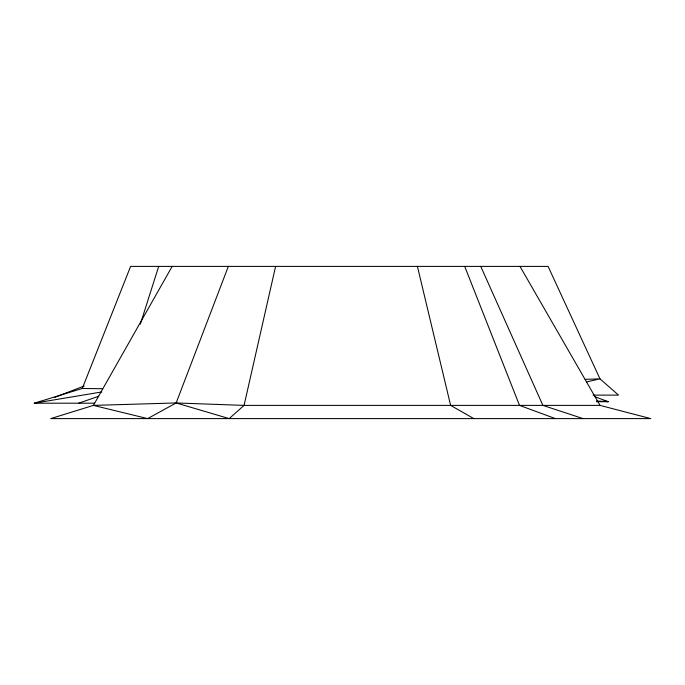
<?xml version="1.0" encoding="UTF-8"?>
<svg xmlns="http://www.w3.org/2000/svg" width="685" height="685" viewBox="0 0 685 685"><rect width="100%" height="100%" fill="white"/><g stroke="black" fill="none" stroke-linecap="round" stroke-linejoin="round"><path stroke-width="1.03" d="M275.601 266.397L244.066 405.392L229.184 418.603L176.156 402.951L93.4 405.392L50.758 418.603L650.75 418.603L600.034 405.392L244.066 405.392L176.156 402.951L147.652 418.603L93.4 405.392L172.166 266.397M140.339 324.133L158.706 266.397M176.156 402.951L228.336 266.397M94.658 403.2L34.25 403.2L82.268 388.472L130.612 266.397L548.086 266.397L599.974 378.848L618.512 395.117L593.064 395.117M54.457 397.471L84.204 385.972M78.689 403.2L98.709 396.255M586.488 381.956L599.974 378.848L585.161 379.362M34.25 403.2L101.782 391.948M596.507 401.693L608.254 401.693L594.469 396.589M82.268 388.472L102.604 388.737M596.532 400.99L608.254 401.693L604.084 400.888M583.081 418.603L542.888 405.392L480.759 266.397M555.389 418.603L519.513 405.392L464.704 266.397M473.806 418.603L450.627 405.392L417.413 266.397M519.983 266.397L600.034 405.392"/></g></svg>
